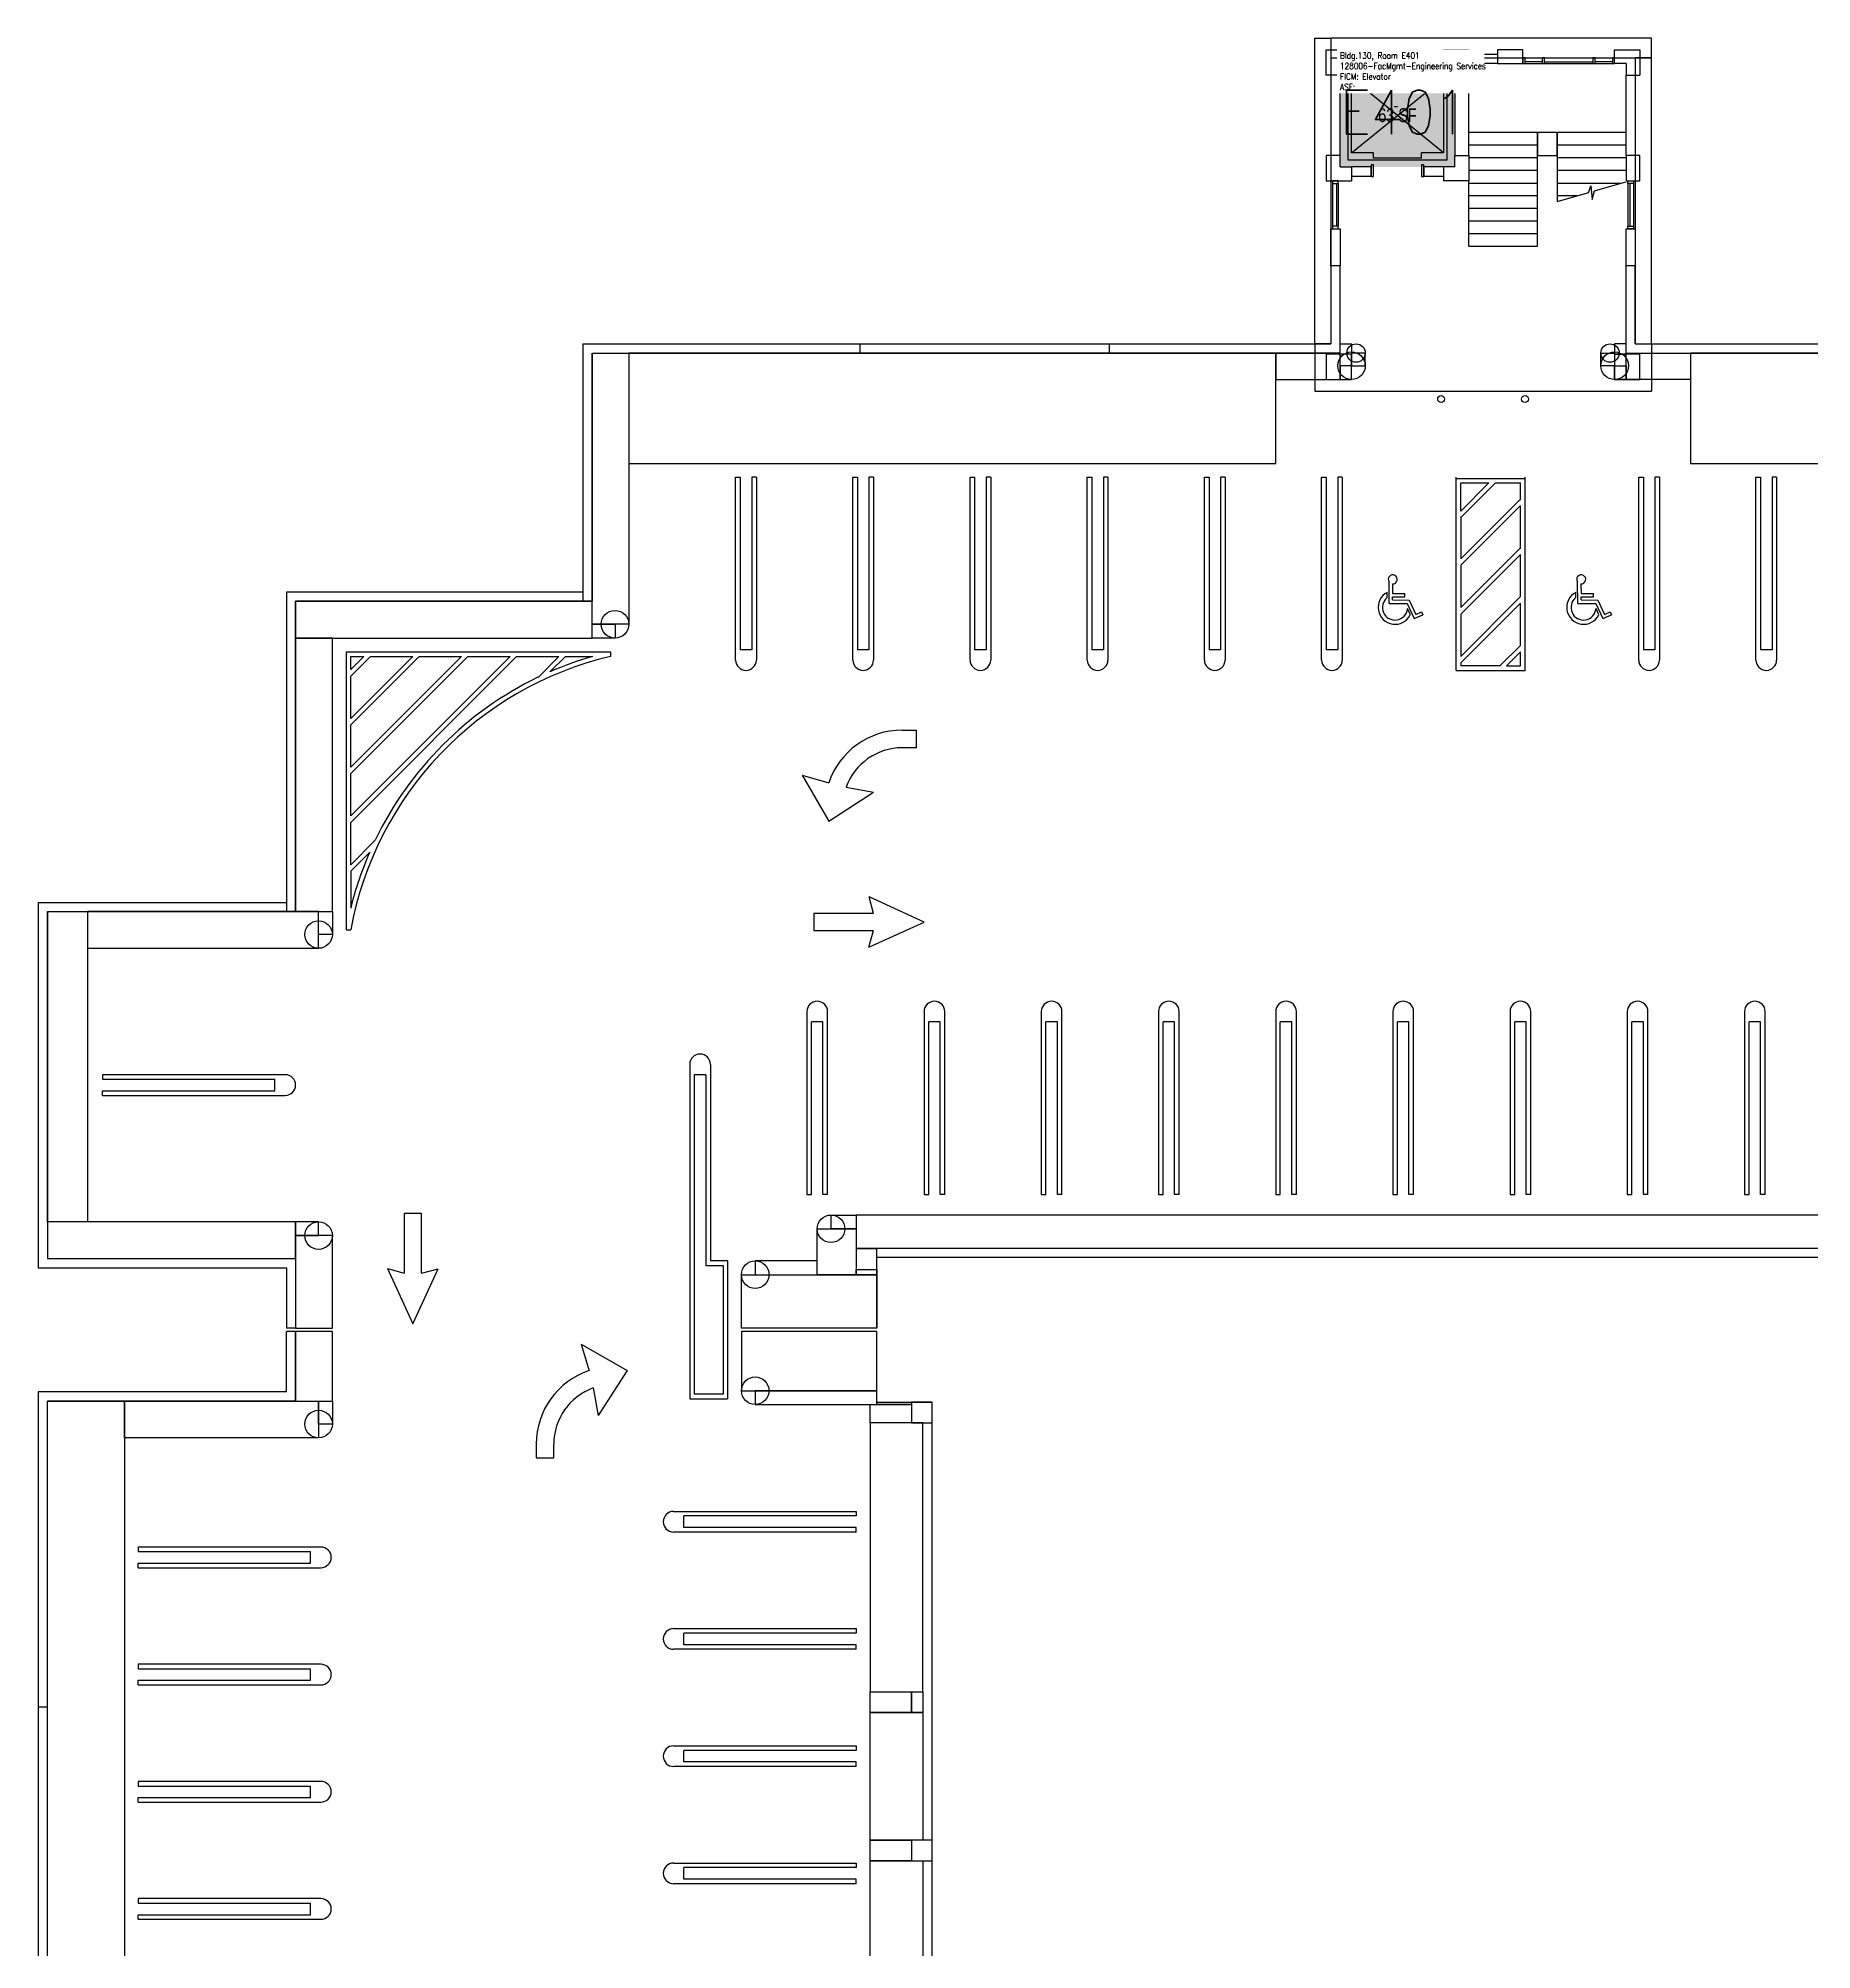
# Model space of a CAD drawing. Header units: inches. Extents: x -24 to 5079, y -276 to 4275.
# Drawn here: x -24 to 1520, y 1951 to 3614 of the extents above; entities that cross this region are included whole.
import ezdxf
from ezdxf.enums import TextEntityAlignment as Align

# ---------------------------------------------------------------- set-up
doc = ezdxf.new("R2010")
doc.units = ezdxf.units.IN
doc.header["$LTSCALE"] = 10
doc.header["$MEASUREMENT"] = 0
doc.layers.get('0').update_dxf_attribs({"linetype": 'CONTINUOUS'})
for name, color, linetype in [('A-COLS', 5, 'CONTINUOUS'), ('A-FLOR', 3, 'CONTINUOUS'), ('A-GLAZ', 1, 'CONTINUOUS'), ('A-GLAZ-SILL', 2, 'CONTINUOUS'), ('A-IDEN-RNUM', 7, 'CONTINUOUS'), ('A-IDEN-SNUM', 4, 'CONTINUOUS'), ('A-IDEN-VNUM', 4, 'CONTINUOUS'), ('A-ROOF', 2, 'CONTINUOUS'), ('A-WALL', 5, 'CONTINUOUS'), ('AREA-TEXT', 3, 'CONTINUOUS'), ('Rooms-Category-Color', 7, 'CONTINUOUS'), ('Rooms-College-Color', 7, 'CONTINUOUS'), ('Rooms-Department-Color', 7, 'CONTINUOUS'), ('Rooms-Division-Color', 7, 'CONTINUOUS'), ('Rooms-Information', 7, 'CONTINUOUS')]:
    doc.layers.add(name, color=color, linetype=linetype)
doc.styles.add('AREA', font='arial.ttf', dxfattribs={"width": 0.75, "height": 24})
doc.styles.add('ROOMSNUMBER', font='txt.shx', dxfattribs={"height": 0.03})
doc.styles.add('ROOMVNUMBER', font='simplex.shx', dxfattribs={"width": 0.85})

# ---------------------------------------------------------------- blocks, each defined once
blk = doc.blocks.new('UNITSQUARE')
for p, q in [((1, 1), (0, 1)), ((0, 1), (0, 0)), ((1, 0), (1, 1)), ((0, 0), (1, 0))]:
    blk.add_line(p, q)

msp = doc.modelspace()

# ---------------------------------------------------------------- hatches: boundary and pattern name
at = {"layer": 'Rooms-Category-Color', "true_color": 0xadadad}
msp.add_hatch(color=253, dxfattribs=at).paths.add_polyline_path([(1209, 3502), (1109, 3502), (1109, 3592), (1209, 3592)])
at = {"layer": 'Rooms-College-Color', "true_color": 0xadadad}
msp.add_hatch(color=253, dxfattribs=at).paths.add_polyline_path([(1209, 3502), (1109, 3502), (1109, 3592), (1209, 3592)])
at = {"layer": 'Rooms-Department-Color', "true_color": 0xacacac}
msp.add_hatch(color=253, dxfattribs=at).paths.add_polyline_path([(1209, 3502), (1109, 3502), (1109, 3592), (1209, 3592)])
at = {"layer": 'Rooms-Division-Color', "true_color": 0xadadad}
msp.add_hatch(color=253, dxfattribs=at).paths.add_polyline_path([(1209, 3502), (1109, 3502), (1109, 3592), (1209, 3592)])

# ---------------------------------------------------------------- linework, layer by layer
at = {"layer": 'A-COLS'}
for p, q in [((1097, 3604, 0.5), (1119, 3604, 0.5)), ((1097, 3582, 0.5), (1097, 3604, 0.5)), ((1119, 3592, 0.5), (1119, 3604, 0.5)), ((1199, 3592, 0.5), (1199, 3604, 0.5)), ((1221, 3604, 0.5), (1199, 3604, 0.5)), ((1221, 3582, 0.5), (1221, 3604, 0.5)), ((1246, 3604, 0.5), (1246, 3592, 0.5)), ((1268, 3604, 0.5), (1246, 3604, 0.5)), ((1246, 3600, 0.5), (1246, 3592, 0.5)), ((1268, 3592, 0.5), (1268, 3604, 0.5)), ((1348, 3604, 0.5), (1370, 3604, 0.5)), ((1348, 3592, 0.5), (1348, 3604, 0.5)), ((1370, 3604, 0.5), (1370, 3582, 0.5)), ((1109, 3582, 0.5), (1097, 3582, 0.5)), ((1109, 3592, 0.5), (1109, 3582, 0.5)), ((1109, 3592, 0.5), (1119, 3592, 0.5)), ((1209, 3592, 0.5), (1199, 3592, 0.5)), ((1209, 3592, 0.5), (1209, 3582, 0.5)), ((1209, 3582, 0.5), (1221, 3582, 0.5)), ((1246, 3592, 0.5), (1268, 3592, 0.5)), ((1358, 3592, 0.5), (1348, 3592, 0.5)), ((1358, 3592, 0.5), (1358, 3582, 0.5)), ((1358, 3582, 0.5), (1370, 3582, 0.5)), ((1298, 3532, 0.5), (1281, 3532, 0.5)), ((1281, 3532, 0.5), (1281, 3512, 0.5)), ((1298, 3512, 0.5), (1298, 3532, 0.5)), ((1097, 3512, 0.5), (1097, 3490, 0.5)), ((1109, 3512, 0.5), (1097, 3512, 0.5)), ((1109, 3502, 0.5), (1109, 3512, 0.5)), ((1209, 3502, 0.5), (1209, 3512, 0.5)), ((1209, 3512, 0.5), (1221, 3512, 0.5)), ((1221, 3512, 0.5), (1221, 3490, 0.5)), ((1281, 3512, 0.5), (1298, 3512, 0.5)), ((1370, 3512, 0.5), (1358, 3512, 0.5)), ((1358, 3512, 0.5), (1358, 3490, 0.5)), ((1370, 3490, 0.5), (1370, 3512, 0.5)), ((1109, 3502, 0.5), (1119, 3502, 0.5)), ((1119, 3502, 0.5), (1119, 3490, 0.5)), ((1199, 3502, 0.5), (1199, 3490, 0.5)), ((1209, 3502, 0.5), (1199, 3502, 0.5)), ((1097, 3490, 0.5), (1119, 3490, 0.5)), ((1221, 3490, 0.5), (1199, 3490, 0.5)), ((1358, 3490, 0.5), (1370, 3490, 0.5)), ((706, 2560.6, 0.5), (688, 2560.6, 0.5)), ((688, 2560.6, 0.5), (688, 2542.6, 0.5)), ((706, 2542.6, 0.5), (706, 2560.6, 0.5)), ((688, 2542.6, 0.5), (706, 2542.6, 0.5)), ((754, 2427, 0.5), (736, 2427, 0.5)), ((736, 2427, 0.5), (736, 2409, 0.5)), ((754, 2409, 0.5), (754, 2427, 0.5)), ((736, 2409, 0.5), (754, 2409, 0.5)), ((754, 2046, 0.5), (736, 2046, 0.5)), ((736, 2046, 0.5), (736, 2028, 0.5)), ((754, 2028, 0.5), (754, 2046, 0.5)), ((736, 2028, 0.5), (754, 2028, 0.5))]:
    msp.add_line(p, q, dxfattribs=at)
at = {"layer": 'A-FLOR'}
for p, q in [((1087, 3614, 0.5), (1101, 3614, 0.5)), ((1087, 3348, 0.5), (1087, 3614, 0.5)), ((1101, 3614, 0.5), (1101, 3348, 0.5)), ((1380, 3614, 0.5), (1101, 3614, 0.5)), ((1101, 3614, 0.5), (1101, 3597, 0.5)), ((1380, 3597, 0.5), (1380, 3614, 0.5)), ((1101, 3597, 0.5), (1380, 3597, 0.5)), ((1380, 3597, 0.5), (1366, 3597, 0.5)), ((1366, 3597, 0.5), (1366, 3348, 0.5)), ((1380, 3348, 0.5), (1380, 3597, 0.5)), ((1116, 3507.8, 0.5), (1116, 3581.8, 0.5)), ((1116, 3581.8, 0.5), (1202, 3581.8, 0.5)), ((1119, 3514.3, 0.5), (1119, 3579.3, 0.5)), ((1119, 3579.3, 0.5), (1199, 3579.3, 0.5)), ((1199, 3514.3, 0.5), (1119, 3579.3, 0.5)), ((1119, 3514.3, 0.5), (1199, 3579.3, 0.5)), ((1199, 3579.3, 0.5), (1199, 3514.3, 0.5)), ((1202, 3581.8, 0.5), (1202, 3507.8, 0.5)), ((1358, 3532, 0.5), (1221, 3532, 0.5)), ((1281, 3433, 0.5), (1281, 3532, 0.5)), ((1298, 3532, 0.5), (1298, 3472.1, 0.5)), ((1138, 3514.3, 0.5), (1119, 3514.3, 0.5)), ((1138, 3509.6, 0.5), (1138, 3514.3, 0.5)), ((1199, 3514.3, 0.5), (1180, 3514.3, 0.5)), ((1180, 3509.6, 0.5), (1180, 3514.3, 0.5)), ((1281, 3521, 0.5), (1221, 3521, 0.5)), ((1281, 3510, 0.5), (1221, 3510, 0.5)), ((1358, 3521, 0.5), (1298, 3521, 0.5)), ((1358, 3510, 0.5), (1298, 3510, 0.5)), ((1202, 3507.8, 0.5), (1116, 3507.8, 0.5)), ((1180, 3509.6, 0.5), (1138, 3509.6, 0.5)), ((1281, 3499, 0.5), (1221, 3499, 0.5)), ((1358, 3499, 0.5), (1298, 3499, 0.5)), ((1221, 3433, 0.5), (1221, 3490, 0.5)), ((1221, 3488, 0.5), (1281, 3488, 0.5)), ((1221, 3477, 0.5), (1281, 3477, 0.5)), ((1325.4, 3479.6, 0.5), (1297.6, 3471.5, 0.5)), ((1298, 3488, 0.5), (1353.1, 3488, 0.5)), ((1298, 3477, 0.5), (1315.3, 3477, 0.5)), ((1325.4, 3479.6, 0.5), (1327.4, 3485.6, 0.5)), ((1327.4, 3485.6, 0.5), (1328.4, 3473.6, 0.5)), ((1328.4, 3473.6, 0.5), (1330.6, 3481.2, 0.5)), ((1330.6, 3481.2, 0.5), (1357.8, 3489.1, 0.5)), ((1221, 3466, 0.5), (1281, 3466, 0.5)), ((1221, 3455, 0.5), (1281, 3455, 0.5)), ((1221, 3444, 0.5), (1281, 3444, 0.5)), ((1221, 3433, 0.5), (1281, 3433, 0.5)), ((1101, 3348, 0.5), (1087, 3348, 0.5)), ((1109, 3348, 0.5), (1119, 3348, 0.5)), ((1109, 3339, 0.5), (1109, 3348, 0.5)), ((1119, 3348, 0.5), (1119, 3339, 0.5)), ((1358, 3348, 0.5), (1348, 3348, 0.5)), ((1348, 3348, 0.5), (1348, 3339, 0.5)), ((1358, 3339, 0.5), (1358, 3348, 0.5)), ((1366, 3348, 0.5), (1380, 3348, 0.5)), ((458, 3104, 0.5), (458, 3340, 0.5)), ((458, 3340, 0.5), (490, 3340, 0.5)), ((490, 3340, 0.5), (490, 3104, 0.5)), ((1053.1, 3340, 0.5), (490, 3340, 0.5)), ((490, 3340, 0.5), (490, 3243.9, 0.5)), ((1053.1, 3243.9, 0.5), (1053.1, 3340, 0.5)), ((1109, 3340, 0.5), (1053.1, 3340, 0.5)), ((1053.1, 3340, 0.5), (1053.1, 3317, 0.5)), ((1109, 3317, 0.5), (1109, 3340, 0.5)), ((1119, 3339, 0.5), (1109, 3339, 0.5)), ((1119, 3329, 0.5), (1109, 3329, 0.5)), ((1109, 3329, 0.5), (1109, 3317, 0.5)), ((1131, 3340, 0.5), (1119, 3340, 0.5)), ((1119, 3340, 0.5), (1119, 3329, 0.5)), ((1119, 3317, 0.5), (1119, 3329, 0.5)), ((1119, 3329, 0.5), (1131, 3329, 0.5)), ((1131, 3329, 0.5), (1131, 3340, 0.5)), ((1336, 3340, 0.5), (1348, 3340, 0.5)), ((1336, 3329, 0.5), (1336, 3340, 0.5)), ((1348, 3329, 0.5), (1336, 3329, 0.5)), ((1348, 3340, 0.5), (1348, 3329, 0.5)), ((1348, 3339, 0.5), (1358, 3339, 0.5)), ((1348, 3317, 0.5), (1348, 3329, 0.5)), ((1348, 3329, 0.5), (1358, 3329, 0.5)), ((1358, 3317, 0.5), (1358, 3340, 0.5)), ((1358, 3340, 0.5), (1413.9, 3340, 0.5)), ((1358, 3329, 0.5), (1358, 3317, 0.5)), ((1413.9, 3340, 0.5), (1413.9, 3317, 0.5)), ((3107.8, 3340, 0.5), (1413.9, 3340, 0.5)), ((1413.9, 3340, 0.5), (1413.9, 3244, 0.5)), ((1053.1, 3317, 0.5), (1109, 3317, 0.5)), ((1109, 3317, 0.5), (1119, 3317, 0.5)), ((1358, 3317, 0.5), (1348, 3317, 0.5)), ((1413.9, 3317, 0.5), (1358, 3317, 0.5)), ((490, 3243.9, 0.5), (1053.1, 3243.9, 0.5)), ((1413.9, 3244, 0.5), (3107.8, 3244, 0.5)), ((583, 3231.9, 0.5), (587, 3231.9, 0.5)), ((583, 3072.9, 0.5), (583, 3231.9, 0.5)), ((587, 3231.9, 0.5), (587, 3081.9, 0.5)), ((597, 3231.9, 0.5), (597, 3081.9, 0.5)), ((601, 3231.9, 0.5), (597, 3231.9, 0.5)), ((601, 3231.9, 0.5), (601, 3072.9, 0.5)), ((685, 3231.9, 0.5), (689, 3231.9, 0.5)), ((685, 3072.9, 0.5), (685, 3231.9, 0.5)), ((689, 3231.9, 0.5), (689, 3081.9, 0.5)), ((699, 3231.9, 0.5), (699, 3081.9, 0.5)), ((703, 3231.9, 0.5), (699, 3231.9, 0.5)), ((703, 3231.9, 0.5), (703, 3072.9, 0.5)), ((787, 3231.9, 0.5), (791, 3231.9, 0.5)), ((787, 3072.9, 0.5), (787, 3231.9, 0.5)), ((791, 3231.9, 0.5), (791, 3081.9, 0.5)), ((801, 3231.9, 0.5), (801, 3081.9, 0.5)), ((805, 3231.9, 0.5), (801, 3231.9, 0.5)), ((805, 3231.9, 0.5), (805, 3072.9, 0.5)), ((889, 3231.9, 0.5), (893, 3231.9, 0.5)), ((889, 3072.9, 0.5), (889, 3231.9, 0.5)), ((893, 3231.9, 0.5), (893, 3081.9, 0.5)), ((903, 3231.9, 0.5), (903, 3081.9, 0.5)), ((907, 3231.9, 0.5), (903, 3231.9, 0.5)), ((907, 3231.9, 0.5), (907, 3072.9, 0.5)), ((991, 3231.9, 0.5), (995, 3231.9, 0.5)), ((991, 3072.9, 0.5), (991, 3231.9, 0.5)), ((995, 3231.9, 0.5), (995, 3081.9, 0.5)), ((1005, 3231.9, 0.5), (1005, 3081.9, 0.5)), ((1009, 3231.9, 0.5), (1005, 3231.9, 0.5)), ((1009, 3231.9, 0.5), (1009, 3072.9, 0.5)), ((1093, 3231.9, 0.5), (1097, 3231.9, 0.5)), ((1093, 3072.9, 0.5), (1093, 3231.9, 0.5)), ((1097, 3231.9, 0.5), (1097, 3081.9, 0.5)), ((1107, 3231.9, 0.5), (1107, 3081.9, 0.5)), ((1111, 3231.9, 0.5), (1107, 3231.9, 0.5)), ((1111, 3231.9, 0.5), (1111, 3072.9, 0.5)), ((1210, 3063.9, 0.5), (1210, 3231.9, 0.5)), ((1210, 3231, 0.5), (1270, 3231, 0.5)), ((1270, 3063.9, 0.5), (1270, 3231.9, 0.5)), ((1369, 3231.9, 0.5), (1373, 3231.9, 0.5)), ((1369, 3072.9, 0.5), (1369, 3231.9, 0.5)), ((1373, 3231.9, 0.5), (1373, 3081.9, 0.5)), ((1383, 3231.9, 0.5), (1383, 3081.9, 0.5)), ((1387, 3231.9, 0.5), (1383, 3231.9, 0.5)), ((1387, 3231.9, 0.5), (1387, 3072.9, 0.5)), ((1471, 3231.9, 0.5), (1475, 3231.9, 0.5)), ((1471, 3072.9, 0.5), (1471, 3231.9, 0.5)), ((1475, 3231.9, 0.5), (1475, 3081.9, 0.5)), ((1485, 3231.9, 0.5), (1485, 3081.9, 0.5)), ((1489, 3231.9, 0.5), (1485, 3231.9, 0.5)), ((1489, 3231.9, 0.5), (1489, 3072.9, 0.5)), ((1214, 3227, 0.5), (1238.5, 3227, 0.5)), ((1214, 3202.5, 0.5), (1214, 3227, 0.5)), ((1214, 3202.5, 0.5), (1238.5, 3227, 0.5)), ((1214, 3196.8, 0.5), (1244.2, 3227, 0.5)), ((1214, 3160.9, 0.5), (1266, 3212.9, 0.5)), ((1244.2, 3227, 0.5), (1266, 3227, 0.5)), ((1266, 3212, 0.5), (1266, 3227, 0.5)), ((1214, 3155.3, 0.5), (1266, 3207.3, 0.5)), ((1214, 3197.7, 0.5), (1214, 3160.9, 0.5)), ((1266, 3169.6, 0.5), (1266, 3206.4, 0.5)), ((1214, 3118.5, 0.5), (1266, 3170.5, 0.5)), ((1214, 3112.8, 0.5), (1266, 3164.8, 0.5)), ((1266, 3128.1, 0.5), (1266, 3164.8, 0.5)), ((1214, 3155.3, 0.5), (1214, 3118.5, 0.5)), ((1150.1, 3127.2, 0.5), (1150.1, 3131.8, 0.5)), ((1151.9, 3122.2, 0.5), (1151.7, 3140.8, 0.5)), ((1154.6, 3139.2, 0.5), (1154.7, 3130.9, 0.5)), ((1154.7, 3130.9, 0.5), (1165.5, 3130.8, 0.5)), ((1154.7, 3127.9, 0.5), (1165.5, 3127.9, 0.5)), ((1154.8, 3125.2, 0.5), (1154.7, 3127.9, 0.5)), ((1165.5, 3127.9, 0.5), (1165.5, 3130.8, 0.5)), ((1214, 3076.1, 0.5), (1266, 3128.1, 0.5)), ((1314.2, 3127.2, 0.5), (1314.1, 3131.8, 0.5)), ((1315.9, 3122.2, 0.5), (1315.7, 3140.8, 0.5)), ((1318.7, 3139.2, 0.5), (1318.8, 3130.9, 0.5)), ((1318.8, 3130.9, 0.5), (1329.6, 3130.8, 0.5)), ((1318.8, 3127.9, 0.5), (1329.6, 3127.9, 0.5)), ((1318.8, 3125.2, 0.5), (1318.8, 3127.9, 0.5)), ((1329.6, 3127.9, 0.5), (1329.6, 3130.8, 0.5)), ((458, 3124, 0.5), (200, 3124, 0.5)), ((200, 3124, 0.5), (200, 3092, 0.5)), ((458, 3092, 0.5), (458, 3124, 0.5)), ((1151.9, 3122.2, 0.5), (1167.5, 3122.2, 0.5)), ((1154.8, 3125.2, 0.5), (1169.3, 3125.1, 0.5)), ((1167.5, 3122.2, 0.5), (1173.6, 3108.9, 0.5)), ((1170.2, 3112.3, 0.5), (1167.7, 3117.6, 0.5)), ((1169.3, 3125.1, 0.5), (1175, 3112.6, 0.5)), ((1173.6, 3108.9, 0.5), (1181.1, 3112.2, 0.5)), ((1175, 3112.6, 0.5), (1179.9, 3114.8, 0.5)), ((1179.9, 3114.8, 0.5), (1181.1, 3112.2, 0.5)), ((1214, 3070.4, 0.5), (1266, 3122.4, 0.5)), ((1214, 3112.8, 0.5), (1214, 3076.1, 0.5)), ((1266, 3085.6, 0.5), (1266, 3122.4, 0.5)), ((1315.9, 3122.2, 0.5), (1331.6, 3122.2, 0.5)), ((1318.8, 3125.2, 0.5), (1333.4, 3125.1, 0.5)), ((1331.6, 3122.2, 0.5), (1337.7, 3108.9, 0.5)), ((1334.2, 3112.3, 0.5), (1331.8, 3117.6, 0.5)), ((1333.4, 3125.1, 0.5), (1339.1, 3112.6, 0.5)), ((1337.7, 3108.9, 0.5), (1345.2, 3112.2, 0.5)), ((1339.1, 3112.6, 0.5), (1344, 3114.8, 0.5)), ((1344, 3114.8, 0.5), (1345.2, 3112.2, 0.5)), ((490, 3104, 0.5), (458, 3104, 0.5)), ((458, 3092, 0.5), (458, 3104, 0.5)), ((458, 3104, 0.5), (478, 3104, 0.5)), ((478, 3104, 0.5), (478, 3092, 0.5)), ((232, 3092, 0.5), (200, 3092, 0.5)), ((200, 3092, 0.5), (200, 2854, 0.5)), ((200, 3092, 0.5), (458, 3092, 0.5)), ((232, 2854, 0.5), (232, 3092, 0.5)), ((244, 3080, 0.5), (244, 2838, 0.5)), ((244, 3080, 0.5), (474, 3080, 0.5)), ((478, 3092, 0.5), (458, 3092, 0.5)), ((474, 3080, 0.5), (474, 3076, 0.5)), ((597, 3081.9, 0.5), (587, 3081.9, 0.5)), ((699, 3081.9, 0.5), (689, 3081.9, 0.5)), ((801, 3081.9, 0.5), (791, 3081.9, 0.5)), ((903, 3081.9, 0.5), (893, 3081.9, 0.5)), ((1005, 3081.9, 0.5), (995, 3081.9, 0.5)), ((1107, 3081.9, 0.5), (1097, 3081.9, 0.5)), ((1248.2, 3067.9, 0.5), (1266, 3085.6, 0.5)), ((1253.9, 3067.9, 0.5), (1266, 3080, 0.5)), ((1266, 3067.9, 0.5), (1266, 3080, 0.5)), ((1383, 3081.9, 0.5), (1373, 3081.9, 0.5)), ((1485, 3081.9, 0.5), (1475, 3081.9, 0.5)), ((392.4, 3076, 0.5), (248, 2931.6, 0.5)), ((248, 2974, 0.5), (350, 3076, 0.5)), ((307.5, 3076, 0.5), (248, 3016.5, 0.5)), ((248, 3058.9, 0.5), (265.1, 3076, 0.5)), ((386.7, 3076, 0.5), (248, 2937.3, 0.5)), ((248, 2979.7, 0.5), (344.3, 3076, 0.5)), ((301.9, 3076, 0.5), (248, 3022.1, 0.5)), ((248, 3064.6, 0.5), (259.4, 3076, 0.5)), ((248, 3076, 0.5), (259.4, 3076, 0.5)), ((248, 3064.6, 0.5), (248, 3076, 0.5)), ((265.1, 3076, 0.5), (301.9, 3076, 0.5)), ((307.5, 3076, 0.5), (344.3, 3076, 0.5)), ((350, 3076, 0.5), (386.7, 3076, 0.5)), ((392.4, 3076, 0.5), (429.2, 3076, 0.5)), ((411, 3057.8, 0.5), (429.2, 3076, 0.5)), ((421.4, 3062.6, 0.5), (434.8, 3076, 0.5)), ((434.8, 3076, 0.5), (458.3, 3076, 0.5)), ((1210, 3063.9, 0.5), (1270, 3063.9, 0.5)), ((1214, 3070.4, 0.5), (1214, 3067.9, 0.5)), ((1248.2, 3067.9, 0.5), (1214, 3067.9, 0.5)), ((1253.9, 3067.9, 0.5), (1266, 3067.9, 0.5)), ((248, 3022.1, 0.5), (248, 3058.9, 0.5)), ((248, 2979.7, 0.5), (248, 3016.5, 0.5)), ((727.8, 3011.8, 0.5), (740, 3011.8, 0.5)), ((740, 3011.8, 0.5), (740, 2996.5, 0.5)), ((740, 2996.5, 0.5), (728, 2996.5, 0.5)), ((248, 2937.3, 0.5), (248, 2974, 0.5)), ((641, 2972.8, 0.5), (664, 2965.9, 0.5)), ((641, 2972.8, 0.5), (664, 2932.8, 0.5)), ((679.1, 2962.2, 0.5), (703, 2958, 0.5)), ((664, 2932.8, 0.5), (703, 2958, 0.5)), ((248, 2894.8, 0.5), (248, 2931.6, 0.5)), ((248, 2894.8, 0.5), (269.3, 2916.2, 0.5)), ((248, 2889.2, 0.5), (264.6, 2905.7, 0.5)), ((248, 2889.2, 0.5), (248, 2857, 0.5)), ((747, 2844.9, 0.5), (699.1, 2866.9, 0.5)), ((703.1, 2852.4, 0.5), (699.1, 2866.9, 0.5)), ((-16, 2584, 0.5), (-16, 2854, 0.5)), ((-16, 2854, 0.5), (19, 2854, 0.5)), ((19, 2854, 0.5), (19, 2584, 0.5)), ((220, 2854, 0.5), (19, 2854, 0.5)), ((19, 2854, 0.5), (19, 2822, 0.5)), ((200, 2854, 0.5), (232, 2854, 0.5)), ((220, 2822, 0.5), (220, 2854, 0.5)), ((220, 2854, 0.5), (232, 2854, 0.5)), ((220, 2834, 0.5), (220, 2854, 0.5)), ((232, 2854, 0.5), (232, 2834, 0.5)), ((703.1, 2852.4, 0.5), (651, 2852.4, 0.5)), ((651, 2852.4, 0.5), (651, 2837.4, 0.5)), ((699, 2822.9, 0.5), (747, 2844.9, 0.5)), ((232, 2834, 0.5), (220, 2834, 0.5)), ((244, 2838, 0.5), (248, 2838, 0.5)), ((651, 2837.4, 0.5), (703, 2837.4, 0.5)), ((699, 2822.9, 0.5), (703, 2837.4, 0.5)), ((19, 2822, 0.5), (220, 2822, 0.5)), ((645, 2766.9, 0.5), (645, 2607.9, 0.5)), ((663, 2607.9, 0.5), (663, 2766.9, 0.5)), ((747, 2766.9, 0.5), (747, 2607.9, 0.5)), ((765, 2607.9, 0.5), (765, 2766.9, 0.5)), ((849, 2766.9, 0.5), (849, 2607.9, 0.5)), ((867, 2607.9, 0.5), (867, 2766.9, 0.5)), ((951, 2766.9, 0.5), (951, 2607.9, 0.5)), ((969, 2607.9, 0.5), (969, 2766.9, 0.5)), ((1053, 2766.9, 0.5), (1053, 2607.9, 0.5)), ((1071, 2607.9, 0.5), (1071, 2766.9, 0.5)), ((1155, 2766.9, 0.5), (1155, 2607.9, 0.5)), ((1173, 2607.9, 0.5), (1173, 2766.9, 0.5)), ((1257, 2766.9, 0.5), (1257, 2607.9, 0.5)), ((1275, 2607.9, 0.5), (1275, 2766.9, 0.5)), ((1359, 2766.9, 0.5), (1359, 2607.9, 0.5)), ((1377, 2607.9, 0.5), (1377, 2766.9, 0.5)), ((1461, 2766.9, 0.5), (1461, 2607.9, 0.5)), ((1479, 2607.9, 0.5), (1479, 2766.9, 0.5)), ((649, 2607.9, 0.5), (649, 2757.9, 0.5)), ((659, 2757.9, 0.5), (649, 2757.9, 0.5)), ((659, 2607.9, 0.5), (659, 2757.9, 0.5)), ((751, 2607.9, 0.5), (751, 2757.9, 0.5)), ((761, 2757.9, 0.5), (751, 2757.9, 0.5)), ((761, 2607.9, 0.5), (761, 2757.9, 0.5)), ((853, 2607.9, 0.5), (853, 2757.9, 0.5)), ((863, 2757.9, 0.5), (853, 2757.9, 0.5)), ((863, 2607.9, 0.5), (863, 2757.9, 0.5)), ((955, 2607.9, 0.5), (955, 2757.9, 0.5)), ((965, 2757.9, 0.5), (955, 2757.9, 0.5)), ((965, 2607.9, 0.5), (965, 2757.9, 0.5)), ((1057, 2607.9, 0.5), (1057, 2757.9, 0.5)), ((1067, 2757.9, 0.5), (1057, 2757.9, 0.5)), ((1067, 2607.9, 0.5), (1067, 2757.9, 0.5)), ((1159, 2607.9, 0.5), (1159, 2757.9, 0.5)), ((1169, 2757.9, 0.5), (1159, 2757.9, 0.5)), ((1169, 2607.9, 0.5), (1169, 2757.9, 0.5)), ((1261, 2607.9, 0.5), (1261, 2757.9, 0.5)), ((1271, 2757.9, 0.5), (1261, 2757.9, 0.5)), ((1271, 2607.9, 0.5), (1271, 2757.9, 0.5)), ((1363, 2607.9, 0.5), (1363, 2757.9, 0.5)), ((1373, 2757.9, 0.5), (1363, 2757.9, 0.5)), ((1373, 2607.9, 0.5), (1373, 2757.9, 0.5)), ((1465, 2607.9, 0.5), (1465, 2757.9, 0.5)), ((1475, 2757.9, 0.5), (1465, 2757.9, 0.5)), ((1475, 2607.9, 0.5), (1475, 2757.9, 0.5)), ((32, 2712, 0.5), (32, 2708, 0.5)), ((191, 2712, 0.5), (32, 2712, 0.5)), ((543, 2721, 0.5), (543, 2430, 0.5)), ((557, 2712, 0.5), (547, 2712, 0.5)), ((547, 2712, 0.5), (547, 2434, 0.5)), ((557, 2712, 0.5), (557, 2546, 0.5)), ((561, 2721, 0.5), (561, 2550, 0.5)), ((32, 2708, 0.5), (182, 2708, 0.5)), ((32, 2698, 0.5), (182, 2698, 0.5)), ((32, 2694, 0.5), (32, 2698, 0.5)), ((182, 2698, 0.5), (182, 2708, 0.5)), ((32, 2694, 0.5), (191, 2694, 0.5)), ((645, 2607.9, 0.5), (649, 2607.9, 0.5)), ((663, 2607.9, 0.5), (659, 2607.9, 0.5)), ((747, 2607.9, 0.5), (751, 2607.9, 0.5)), ((765, 2607.9, 0.5), (761, 2607.9, 0.5)), ((849, 2607.9, 0.5), (853, 2607.9, 0.5)), ((867, 2607.9, 0.5), (863, 2607.9, 0.5)), ((951, 2607.9, 0.5), (955, 2607.9, 0.5)), ((969, 2607.9, 0.5), (965, 2607.9, 0.5)), ((1053, 2607.9, 0.5), (1057, 2607.9, 0.5)), ((1071, 2607.9, 0.5), (1067, 2607.9, 0.5)), ((1155, 2607.9, 0.5), (1159, 2607.9, 0.5)), ((1173, 2607.9, 0.5), (1169, 2607.9, 0.5)), ((1257, 2607.9, 0.5), (1261, 2607.9, 0.5)), ((1275, 2607.9, 0.5), (1271, 2607.9, 0.5)), ((1359, 2607.9, 0.5), (1363, 2607.9, 0.5)), ((1377, 2607.9, 0.5), (1373, 2607.9, 0.5)), ((1461, 2607.9, 0.5), (1465, 2607.9, 0.5)), ((1479, 2607.9, 0.5), (1475, 2607.9, 0.5)), ((200, 2584, 0.5), (-16, 2584, 0.5)), ((-16, 2584, 0.5), (-16, 2552, 0.5)), ((19, 2584, 0.5), (-16, 2584, 0.5)), ((220, 2584, 0.5), (200, 2584, 0.5)), ((200, 2584, 0.5), (200, 2572, 0.5)), ((200, 2552, 0.5), (200, 2584, 0.5)), ((220, 2572, 0.5), (220, 2584, 0.5)), ((294.5, 2591.3, 0.5), (294.5, 2539.3, 0.5)), ((309.5, 2591.3, 0.5), (294.5, 2591.3, 0.5)), ((309.5, 2539.2, 0.5), (309.5, 2591.3, 0.5)), ((666, 2577.9, 0.5), (666, 2589.9, 0.5)), ((666, 2589.9, 0.5), (688, 2589.9, 0.5)), ((688, 2589.9, 0.5), (688, 2577.9, 0.5)), ((1768, 2589.9, 0.5), (688, 2589.9, 0.5)), ((688, 2589.9, 0.5), (688, 2561, 0.5)), ((232, 2572, 0.5), (200, 2572, 0.5)), ((200, 2572, 0.5), (200, 2491.5, 0.5)), ((200, 2572, 0.5), (220, 2572, 0.5)), ((232, 2491.5, 0.5), (232, 2572, 0.5)), ((654, 2538, 0.5), (654, 2577.9, 0.5)), ((654, 2577.9, 0.5), (688, 2577.9, 0.5)), ((688, 2577.9, 0.5), (666, 2577.9, 0.5)), ((688, 2577.9, 0.5), (688, 2538, 0.5)), ((-16, 2552, 0.5), (200, 2552, 0.5)), ((557, 2546, 0.5), (572, 2546, 0.5)), ((576, 2550, 0.5), (561, 2550, 0.5)), ((572, 2546, 0.5), (572, 2434, 0.5)), ((576, 2550, 0.5), (576, 2430, 0.5)), ((654, 2550, 0.5), (600, 2550, 0.5)), ((600, 2550, 0.5), (600, 2538, 0.5)), ((654, 2538, 0.5), (654, 2550, 0.5)), ((688, 2561, 0.5), (1768, 2561, 0.5)), ((706, 2491.5, 0.5), (706, 2553, 0.5)), ((2846, 2553, 0.5), (706, 2553, 0.5)), ((280, 2543.3, 0.5), (302, 2495.3, 0.5)), ((280, 2543.3, 0.5), (294.5, 2539.3, 0.5)), ((302, 2495.3, 0.5), (324, 2543.2, 0.5)), ((309.5, 2539.2, 0.5), (324, 2543.2, 0.5)), ((588, 2538, 0.5), (706, 2538, 0.5)), ((588, 2491.5, 0.5), (588, 2538, 0.5)), ((600, 2538, 0.5), (654, 2538, 0.5)), ((688, 2538, 0.5), (654, 2538, 0.5)), ((688, 2542.6, 0.5), (706, 2542.6, 0.5)), ((688, 2538, 0.5), (688, 2542.6, 0.5)), ((706, 2538, 0.5), (688, 2538, 0.5)), ((706, 2542.6, 0.5), (706, 2538, 0.5)), ((706, 2538, 0.5), (706, 2491.5, 0.5)), ((200, 2491.5, 0.5), (232, 2491.5, 0.5)), ((232, 2488.5, 0.5), (200, 2488.5, 0.5)), ((200, 2488.5, 0.5), (200, 2428, 0.5)), ((232, 2428, 0.5), (232, 2488.5, 0.5)), ((706, 2491.5, 0.5), (588, 2491.5, 0.5)), ((706, 2488.5, 0.5), (588, 2488.5, 0.5)), ((588, 2488.5, 0.5), (588, 2437, 0.5)), ((706, 2427, 0.5), (706, 2488.5, 0.5)), ((706, 2437, 0.5), (706, 2488.5, 0.5)), ((448.5, 2477.5, 0.5), (455.4, 2454.4, 0.5)), ((448.5, 2477.5, 0.5), (488.5, 2454.5, 0.5)), ((488.5, 2454.5, 0.5), (463.3, 2415.4, 0.5)), ((459, 2439.4, 0.5), (463.3, 2415.4, 0.5)), ((543, 2430, 0.5), (576, 2430, 0.5)), ((572, 2434, 0.5), (547, 2434, 0.5)), ((588, 2437, 0.5), (706, 2437, 0.5)), ((706, 2437, 0.5), (600, 2437, 0.5)), ((600, 2437, 0.5), (600, 2425, 0.5)), ((706, 2425, 0.5), (706, 2437, 0.5)), ((-16, 928, 0.5), (-16, 2428, 0.5)), ((-16, 2428, 0.5), (51, 2428, 0.5)), ((51, 2428, 0.5), (51, 928, 0.5)), ((51, 2428, 0.5), (220, 2428, 0.5)), ((51, 2396, 0.5), (51, 2428, 0.5)), ((200, 2428, 0.5), (232, 2428, 0.5)), ((220, 2428, 0.5), (220, 2396, 0.5)), ((220, 2428, 0.5), (232, 2428, 0.5)), ((220, 2408, 0.5), (220, 2428, 0.5)), ((232, 2428, 0.5), (232, 2408, 0.5)), ((600, 2425, 0.5), (706, 2425, 0.5)), ((700, 2425, 0.5), (736, 2425, 0.5)), ((700, 2409, 0.5), (700, 2425, 0.5)), ((706, 2427, 0.5), (754, 2427, 0.5)), ((706, 2427, 0.5), (736, 2427, 0.5)), ((706, 2425, 0.5), (706, 2427, 0.5)), ((736, 2425, 0.5), (706, 2425, 0.5)), ((736, 2427, 0.5), (736, 2425, 0.5)), ((736, 2425, 0.5), (736, 2409, 0.5)), ((754, 897, 0.5), (754, 2427, 0.5)), ((220, 2396, 0.5), (51, 2396, 0.5)), ((232, 2408, 0.5), (220, 2408, 0.5)), ((736, 2409, 0.5), (700, 2409, 0.5)), ((746, 2409, 0.5), (700, 2409, 0.5)), ((700, 2409, 0.5), (700, 2175, 0.5)), ((746, 2175, 0.5), (746, 2409, 0.5)), ((409.5, 2390.7, 0.5), (409.5, 2378.5, 0.5)), ((424.7, 2378.5, 0.5), (424.7, 2390.5, 0.5)), ((409.5, 2378.5, 0.5), (424.7, 2378.5, 0.5)), ((529, 2332, 0.5), (688, 2332, 0.5)), ((688, 2332, 0.5), (688, 2328, 0.5)), ((688, 2314, 0.5), (529, 2314, 0.5)), ((688, 2328, 0.5), (538, 2328, 0.5)), ((538, 2318, 0.5), (538, 2328, 0.5)), ((688, 2318, 0.5), (538, 2318, 0.5)), ((688, 2314, 0.5), (688, 2318, 0.5)), ((63, 2301, 0.5), (63, 2297, 0.5)), ((222, 2301, 0.5), (63, 2301, 0.5)), ((63, 2297, 0.5), (213, 2297, 0.5)), ((213, 2287, 0.5), (213, 2297, 0.5)), ((63, 2287, 0.5), (213, 2287, 0.5)), ((63, 2283, 0.5), (63, 2287, 0.5)), ((63, 2283, 0.5), (222, 2283, 0.5)), ((529, 2230, 0.5), (688, 2230, 0.5)), ((688, 2230, 0.5), (688, 2226, 0.5)), ((688, 2226, 0.5), (538, 2226, 0.5)), ((538, 2216, 0.5), (538, 2226, 0.5)), ((688, 2216, 0.5), (538, 2216, 0.5)), ((688, 2212, 0.5), (688, 2216, 0.5)), ((63, 2199, 0.5), (63, 2195, 0.5)), ((222, 2199, 0.5), (63, 2199, 0.5)), ((688, 2212, 0.5), (529, 2212, 0.5)), ((63, 2195, 0.5), (213, 2195, 0.5)), ((63, 2185, 0.5), (213, 2185, 0.5)), ((63, 2181, 0.5), (63, 2185, 0.5)), ((63, 2181, 0.5), (222, 2181, 0.5)), ((213, 2185, 0.5), (213, 2195, 0.5)), ((700, 2175, 0.5), (746, 2175, 0.5)), ((700, 2175, 0.5), (736, 2175, 0.5)), ((700, 2157, 0.5), (700, 2175, 0.5)), ((736, 2175, 0.5), (736, 2157, 0.5)), ((736, 2175, 0.5), (746, 2175, 0.5)), ((736, 2157, 0.5), (736, 2175, 0.5)), ((746, 2175, 0.5), (746, 2157, 0.5)), ((736, 2157, 0.5), (700, 2157, 0.5)), ((700, 2157, 0.5), (746, 2157, 0.5)), ((700, 2046, 0.5), (700, 2157, 0.5)), ((746, 2157, 0.5), (736, 2157, 0.5)), ((746, 2157, 0.5), (746, 2046, 0.5)), ((529, 2128, 0.5), (688, 2128, 0.5)), ((688, 2124, 0.5), (538, 2124, 0.5)), ((538, 2114, 0.5), (538, 2124, 0.5)), ((688, 2114, 0.5), (538, 2114, 0.5)), ((688, 2128, 0.5), (688, 2124, 0.5)), ((688, 2110, 0.5), (688, 2114, 0.5)), ((63, 2097, 0.5), (63, 2093, 0.5)), ((222, 2097, 0.5), (63, 2097, 0.5)), ((688, 2110, 0.5), (529, 2110, 0.5)), ((63, 2093, 0.5), (213, 2093, 0.5)), ((63, 2083, 0.5), (213, 2083, 0.5)), ((63, 2079, 0.5), (63, 2083, 0.5)), ((213, 2083, 0.5), (213, 2093, 0.5)), ((63, 2079, 0.5), (222, 2079, 0.5)), ((746, 2046, 0.5), (700, 2046, 0.5)), ((700, 2046, 0.5), (736, 2046, 0.5)), ((700, 2028, 0.5), (700, 2046, 0.5)), ((736, 2046, 0.5), (736, 2028, 0.5)), ((529, 2026, 0.5), (688, 2026, 0.5)), ((688, 2022, 0.5), (538, 2022, 0.5)), ((538, 2012, 0.5), (538, 2022, 0.5)), ((688, 2026, 0.5), (688, 2022, 0.5)), ((736, 2028, 0.5), (700, 2028, 0.5)), ((700, 2028, 0.5), (746, 2028, 0.5)), ((700, 1905, 0.5), (700, 2028, 0.5)), ((746, 2028, 0.5), (746, 1905, 0.5)), ((688, 2008, 0.5), (529, 2008, 0.5)), ((688, 2012, 0.5), (538, 2012, 0.5)), ((688, 2008, 0.5), (688, 2012, 0.5)), ((63, 1995, 0.5), (63, 1991, 0.5)), ((222, 1995, 0.5), (63, 1995, 0.5)), ((63, 1991, 0.5), (213, 1991, 0.5)), ((63, 1981, 0.5), (213, 1981, 0.5)), ((63, 1977, 0.5), (63, 1981, 0.5)), ((213, 1981, 0.5), (213, 1991, 0.5)), ((63, 1977, 0.5), (222, 1977, 0.5))]:
    msp.add_line(p, q, dxfattribs=at)
for centre, radius in [((1123, 3340, 0.5), 8), ((1344, 3340, 0.5), 8), ((1119, 3329, 0.5), 12), ((1348, 3329, 0.5), 12), ((1197, 3300, 0.5), 3), ((1270, 3300, 0.5), 3), ((478, 3104, 0.5), 12), ((220, 2834, 0.5), 12), ((220, 2572, 0.5), 12), ((666, 2577.9, 0.5), 12), ((600, 2538, 0.5), 12), ((600, 2437, 0.5), 12), ((220, 2408, 0.5), 12)]:
    msp.add_circle(centre, radius, dxfattribs=at)
for centre, radius, start, end in [((1154.9, 3143.1, 0.5), 3.94, 266.4038, 215.8453), ((1318.9, 3143.1, 0.5), 3.94, 266.4038, 215.8453), ((1156.9, 3118.7, 0.5), 14.7, 117.6345, 334.1326), ((1321, 3118.7, 0.5), 14.7, 117.6345, 334.1326), ((1156.8, 3118.6, 0.5), 10.9, 128.171, 354.6043), ((1320.9, 3118.6, 0.5), 10.9, 128.171, 354.6043), ((543.1, 2784.1, 0.5), 300, 103.3192, 169.6437), ((543.1, 2784.1, 0.5), 304, 106.1992, 113.5965), ((592, 3072.9, 0.5), 9, 180, 0), ((694, 3072.9, 0.5), 9, 180, 0), ((796, 3072.9, 0.5), 9, 180, 0), ((898, 3072.9, 0.5), 9, 180, 0), ((1000, 3072.9, 0.5), 9, 180, 0), ((1102, 3072.9, 0.5), 9, 180, 0), ((1378, 3072.9, 0.5), 9, 180, 0), ((1480, 3072.9, 0.5), 9, 180, 0), ((543.1, 2784.1, 0.5), 304, 115.7624, 154.2376), ((727.6, 2944.8, 0.5), 67, 89.6957, 161.6491), ((728, 2944.5, 0.5), 52, 90, 160.1124), ((543.1, 2784.1, 0.5), 304, 156.4035, 166.1117), ((654, 2766.9, 0.5), 9, 0, 180), ((756, 2766.9, 0.5), 9, 0, 180), ((858, 2766.9, 0.5), 9, 0, 180), ((960, 2766.9, 0.5), 9, 0, 180), ((1062, 2766.9, 0.5), 9, 0, 180), ((1164, 2766.9, 0.5), 9, 0, 180), ((1266, 2766.9, 0.5), 9, 0, 180), ((1368, 2766.9, 0.5), 9, 0, 180), ((1470, 2766.9, 0.5), 9, 0, 180), ((552, 2721, 0.5), 9, 0, 180), ((191, 2703, 0.5), 9, 270, 90), ((476.5, 2390.9, 0.5), 67, 108.3509, 180.3043), ((476.7, 2390.5, 0.5), 52, 109.8876, 180), ((529, 2323, 0.5), 9, 90, 270), ((222, 2292, 0.5), 9, 270, 90), ((529, 2221, 0.5), 9, 90, 270), ((222, 2190, 0.5), 9, 270, 90), ((529, 2119, 0.5), 9, 90, 270), ((222, 2088, 0.5), 9, 270, 90), ((529, 2017, 0.5), 9, 90, 270), ((222, 1986, 0.5), 9, 270, 90)]:
    msp.add_arc(centre, radius, start, end, dxfattribs=at)
at = {"layer": 'A-GLAZ'}
for p, q in [((1136, 3593.6, 0.5), (1121, 3593.6, 0.5)), ((1138, 3593.6, 0.5), (1180, 3593.6, 0.5)), ((1197, 3593.6, 0.5), (1182, 3593.6, 0.5)), ((1285, 3593.6, 0.5), (1270, 3593.6, 0.5)), ((1287, 3593.6, 0.5), (1329, 3593.6, 0.5)), ((1346, 3593.6, 0.5), (1331, 3593.6, 0.5)), ((1105.9, 3487.5, 0.5), (1105.9, 3450.5, 0.5)), ((1361.1, 3487.5, 0.5), (1361.1, 3450.5, 0.5))]:
    msp.add_line(p, q, dxfattribs=at)
at = {"layer": 'A-GLAZ-SILL'}
for p, q in [((1121, 3597, 0.5), (1119, 3597, 0.5)), ((1119, 3597, 0.5), (1119, 3592, 0.5)), ((1121, 3597, 0.5), (1197, 3597, 0.5)), ((1121, 3592, 0.5), (1121, 3597, 0.5)), ((1138, 3597, 0.5), (1136, 3597, 0.5)), ((1136, 3597, 0.5), (1136, 3592, 0.5)), ((1138, 3592, 0.5), (1138, 3597, 0.5)), ((1182, 3597, 0.5), (1180, 3597, 0.5)), ((1180, 3597, 0.5), (1180, 3592, 0.5)), ((1182, 3592, 0.5), (1182, 3597, 0.5)), ((1199, 3597, 0.5), (1197, 3597, 0.5)), ((1197, 3597, 0.5), (1197, 3592, 0.5)), ((1199, 3592, 0.5), (1199, 3597, 0.5)), ((1270, 3597, 0.5), (1268, 3597, 0.5)), ((1268, 3597, 0.5), (1268, 3592, 0.5)), ((1270, 3597, 0.5), (1346, 3597, 0.5)), ((1270, 3592, 0.5), (1270, 3597, 0.5)), ((1287, 3597, 0.5), (1285, 3597, 0.5)), ((1285, 3597, 0.5), (1285, 3592, 0.5)), ((1287, 3592, 0.5), (1287, 3597, 0.5)), ((1331, 3597, 0.5), (1329, 3597, 0.5)), ((1329, 3597, 0.5), (1329, 3592, 0.5)), ((1331, 3592, 0.5), (1331, 3597, 0.5)), ((1348, 3597, 0.5), (1346, 3597, 0.5)), ((1346, 3597, 0.5), (1346, 3592, 0.5)), ((1348, 3592, 0.5), (1348, 3597, 0.5)), ((1119, 3592, 0.5), (1121, 3592, 0.5)), ((1121, 3592, 0.5), (1197, 3592, 0.5)), ((1136, 3592, 0.5), (1138, 3592, 0.5)), ((1180, 3592, 0.5), (1182, 3592, 0.5)), ((1197, 3592, 0.5), (1199, 3592, 0.5)), ((1268, 3592, 0.5), (1270, 3592, 0.5)), ((1270, 3592, 0.5), (1346, 3592, 0.5)), ((1285, 3592, 0.5), (1287, 3592, 0.5)), ((1329, 3592, 0.5), (1331, 3592, 0.5)), ((1346, 3592, 0.5), (1348, 3592, 0.5)), ((1107.5, 3490, 0.5), (1102.5, 3490, 0.5)), ((1102.5, 3490, 0.5), (1102.5, 3487.5, 0.5)), ((1102.5, 3487.5, 0.5), (1102.5, 3450.5, 0.5)), ((1102.5, 3487.5, 0.5), (1107.5, 3487.5, 0.5)), ((1107.5, 3487.5, 0.5), (1107.5, 3490, 0.5)), ((1107.5, 3487.5, 0.5), (1107.5, 3450.5, 0.5)), ((1359.5, 3487.5, 0.5), (1359.5, 3490, 0.5)), ((1359.5, 3490, 0.5), (1364.5, 3490, 0.5)), ((1359.5, 3487.5, 0.5), (1359.5, 3450.5, 0.5)), ((1364.5, 3487.5, 0.5), (1359.5, 3487.5, 0.5)), ((1364.5, 3490, 0.5), (1364.5, 3487.5, 0.5)), ((1364.5, 3487.5, 0.5), (1364.5, 3450.5, 0.5)), ((1107.5, 3450.5, 0.5), (1102.5, 3450.5, 0.5)), ((1102.5, 3450.5, 0.5), (1102.5, 3448, 0.5)), ((1102.5, 3448, 0.5), (1107.5, 3448, 0.5)), ((1107.5, 3448, 0.5), (1107.5, 3450.5, 0.5)), ((1359.5, 3448, 0.5), (1359.5, 3450.5, 0.5)), ((1359.5, 3450.5, 0.5), (1364.5, 3450.5, 0.5)), ((1364.5, 3448, 0.5), (1359.5, 3448, 0.5)), ((1364.5, 3450.5, 0.5), (1364.5, 3448, 0.5))]:
    msp.add_line(p, q, dxfattribs=at)
at = {"layer": 'A-ROOF'}
for p, q in [((1087, 3347.7, 0.5), (1087, 3307, 0.5)), ((1380, 3347.7, 0.5), (1380, 3307, 0.5)), ((1087, 3307, 0.5), (1380, 3307, 0.5))]:
    msp.add_line(p, q, dxfattribs=at)
at = {"layer": 'A-WALL'}
for p, q in [((1221, 3592, 0.5), (1221, 3600, 0.5)), ((1221, 3600, 0.5), (1246, 3600, 0.5)), ((1101, 3582, 0.5), (1101, 3512, 0.5)), ((1109, 3512, 0.5), (1109, 3582, 0.5)), ((1209, 3582, 0.5), (1209, 3512, 0.5)), ((1246, 3592, 0.5), (1221, 3592, 0.5)), ((1221, 3512, 0.5), (1221, 3582, 0.5)), ((1358, 3512, 0.5), (1358, 3582, 0.5)), ((1366, 3582, 0.5), (1366, 3512, 0.5)), ((1136, 3502, 0.5), (1119, 3502, 0.5)), ((1119, 3494, 0.5), (1136, 3494, 0.5)), ((1138, 3503.7, 0.5), (1136, 3503.7, 0.5)), ((1136, 3503.7, 0.5), (1136, 3493.7, 0.5)), ((1136, 3494, 0.5), (1136, 3502, 0.5)), ((1136, 3493.7, 0.5), (1138, 3493.7, 0.5)), ((1138, 3493.7, 0.5), (1138, 3503.7, 0.5)), ((1182, 3503.7, 0.5), (1180, 3503.7, 0.5)), ((1180, 3503.7, 0.5), (1180, 3493.7, 0.5)), ((1180, 3493.7, 0.5), (1182, 3493.7, 0.5)), ((1182, 3493.7, 0.5), (1182, 3503.7, 0.5)), ((1199, 3502, 0.5), (1182, 3502, 0.5)), ((1182, 3502, 0.5), (1182, 3494, 0.5)), ((1182, 3494, 0.5), (1199, 3494, 0.5)), ((1101, 3416, 0.5), (1101, 3448, 0.5)), ((1101, 3448, 0.5), (1109, 3448, 0.5)), ((1109, 3448, 0.5), (1109, 3416, 0.5)), ((1358, 3416, 0.5), (1358, 3448, 0.5)), ((1358, 3448, 0.5), (1366, 3448, 0.5)), ((1366, 3448, 0.5), (1366, 3416, 0.5)), ((1101, 3416, 0.5), (1101, 3348, 0.5)), ((1109, 3416, 0.5), (1101, 3416, 0.5)), ((1109, 3339.8, 0.5), (1109, 3416, 0.5)), ((1358, 3340, 0.5), (1358, 3416, 0.5)), ((1366, 3416, 0.5), (1358, 3416, 0.5)), ((1366, 3348, 0.5), (1366, 3416, 0.5)), ((450, 3348, 0.5), (1101, 3348, 0.5)), ((450, 3348, 0.5), (450, 3132, 0.5)), ((691, 3348, 0.5), (691, 3340, 0.5)), ((908, 3348, 0.5), (908, 3340, 0.5)), ((1366, 3348, 0.5), (3177, 3348, 0.5)), ((458, 3340, 0.5), (1109, 3340, 0.5)), ((458, 3340, 0.5), (458, 3124, 0.5)), ((1358, 3340, 0.5), (3180.3, 3340, 0.5)), ((450, 3132, 0.5), (192, 3132, 0.5)), ((192, 3132, 0.5), (192, 2862, 0.5)), ((450, 3132, 0.5), (450, 3124, 0.5)), ((200, 3124, 0.5), (458, 3124, 0.5)), ((200, 2854, 0.5), (200, 3124, 0.5)), ((-24, 2862, 0.5), (192, 2862, 0.5)), ((-24, 2862, 0.5), (-24, 2544, 0.5)), ((192, 2862, 0.5), (192, 2854, 0.5)), ((-16, 2854, 0.5), (200, 2854, 0.5)), ((-16, 2854, 0.5), (-16, 2552, 0.5)), ((-16, 2552, 0.5), (200, 2552, 0.5)), ((200, 2552, 0.5), (200, 2491.5, 0.5)), ((-24, 2544, 0.5), (192, 2544, 0.5)), ((192, 2544, 0.5), (192, 2491.5, 0.5)), ((200, 2491.5, 0.5), (192, 2491.5, 0.5)), ((192, 2436, 0.5), (192, 2488.5, 0.5)), ((200, 2488.5, 0.5), (192, 2488.5, 0.5)), ((200, 2428, 0.5), (200, 2488.5, 0.5)), ((-24, 2436, 0.5), (-24, 888, 0.5)), ((192, 2436, 0.5), (-24, 2436, 0.5)), ((200, 2428, 0.5), (-16, 2428, 0.5)), ((-16, 896, 0.5), (-16, 2428, 0.5)), ((-24, 2162, 0.5), (-16, 2162, 0.5))]:
    msp.add_line(p, q, dxfattribs=at)

# ---------------------------------------------------------------- block references
at = {"layer": 'A-COLS', "xscale": 21.99999999627471, "yscale": 21.99999999627471, "zscale": 12}
for p in [(1097, 3317, 0.5), (1348, 3317, 0.5)]:
    msp.add_blockref('UNITSQUARE', p, dxfattribs=at)
at = {"layer": 'A-FLOR', "xscale": 73.99999999953434, "yscale": -85.99999999822376, "zscale": 12, "rotation": 90}
msp.add_blockref('UNITSQUARE', (1116, 3507.8, 0.5), dxfattribs=at)

# ---------------------------------------------------------------- texts
at = {"layer": 'A-IDEN-RNUM', "style": 'ROOMSNUMBER'}
msp.add_text('E401-00', height=0.36, rotation=360, dxfattribs=at).set_placement((1156.4, 3554.2))
at = {"layer": 'A-IDEN-SNUM', "style": 'ROOMSNUMBER'}
msp.add_text('1300E40100', height=0.36, rotation=360, dxfattribs=at).set_placement((1156.4, 3554.2))
at = {"layer": 'A-IDEN-VNUM', "insert": (1109, 3568.8, 0.5), "char_height": 38.4, "width": 82.003, "attachment_point": 1, "style": 'ROOMVNUMBER'}
msp.add_mtext('E401', dxfattribs=at)
at = {"layer": 'AREA-TEXT', "style": 'AREA', "width": 0.75}
msp.add_text('63 SF', height=12, dxfattribs=at).set_placement((1159, 3547), align=Align.MIDDLE_CENTER)

# ---------------------------------------------------------------- next in the draw order: texts
at = {"layer": 'Rooms-Information', "insert": (1109, 3568.8, 0.5), "char_height": 5.486, "width": 122.88, "attachment_point": 7, "style": 'ROOMVNUMBER', "bg_fill": 3, "box_fill_scale": 1.5, "bg_fill_color": 256, "bg_fill_true_color": 13158600, "bg_fill_transparency": 0}
msp.add_mtext('Bldg.130, Room E401^M^J128006-FacMgmt-Engineering Services^M^JFICM: Elevator^M^JASF: ', dxfattribs=at)

doc.saveas('drawing.dxf')
